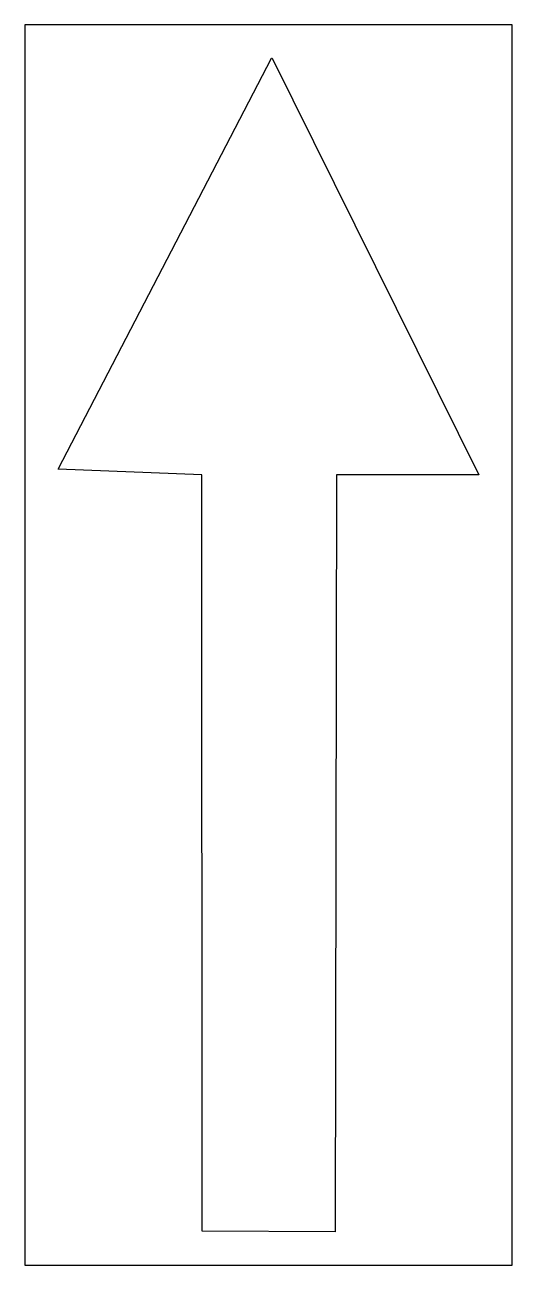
# Model space of a CAD drawing. Header units: inches. Extents: x 0 to 44, y 0 to 112.
import ezdxf

# ---------------------------------------------------------------- set-up
doc = ezdxf.new("R2010")
doc.units = ezdxf.units.IN
doc.header["$MEASUREMENT"] = 0
doc.layers.add('CUT', color=1, linetype='Continuous')

msp = doc.modelspace()

# ---------------------------------------------------------------- linework, layer by layer
at = {"layer": 'CUT'}
for points in [[(0, 0), (44, 0), (44, 112), (0, 112)], [(22.33, 109), (41, 71.36), (28.14, 71.36), (28.03, 3), (16, 3.07), (15.97, 71.36), (3, 71.87), (3, 71.88), (22.26, 109)]]:
    msp.add_lwpolyline(points, close=True, dxfattribs=at)

doc.saveas('drawing.dxf')
